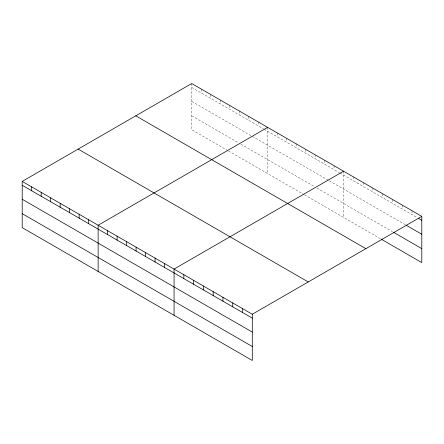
<?xml version="1.0" encoding="UTF-8"?>
<svg xmlns="http://www.w3.org/2000/svg" width="444" height="444" viewBox="0 0 444 444"><rect width="100%" height="100%" fill="white"/><g stroke="black" fill="none" stroke-linecap="round" stroke-linejoin="round"><path stroke-width="0.33" stroke-dasharray="2.22 1.67" d="M227.894 150.649L191.708 129.759L191.708 83.533M191.708 87.424L263.486 128.865M264.08 129.21L339.416 172.705M340.01 173.043L417.199 217.61M191.708 101.393L328.738 180.508M329.331 180.852L405.694 224.936M191.708 115.79L238.572 142.846M240.948 144.217L314.502 186.68M316.877 188.051L392.463 231.69M228.488 150.993L303.824 194.489M304.418 194.827L380.958 239.022M412.021 210.728L412.021 214.619M402.242 205.084L402.242 208.974M392.463 199.439L392.463 203.33M382.684 193.795L382.684 197.685M372.905 188.145L372.905 192.036M363.125 182.501L363.125 186.391M353.346 176.856L353.346 180.747M343.567 171.212L343.567 217.432M334.077 165.729L334.077 169.619M324.586 160.251L324.586 164.141M315.096 154.773L315.096 158.663M305.605 149.289L305.605 153.18M296.115 143.812L296.115 147.702M286.624 138.334L286.624 142.224M277.128 132.85L277.128 136.741M267.638 127.373L267.638 173.598M258.147 121.895L258.147 125.785M248.657 116.411L248.657 120.302M239.166 110.933L239.166 114.824M229.676 105.456L229.676 109.346M220.185 99.972L220.185 103.863M210.695 94.494L210.695 98.385M201.199 89.016L201.199 92.907"/><path stroke-width="0.67" d="M22.2 181.402L252.292 314.241L252.292 360.467L22.2 227.622L22.2 181.402L191.708 83.533L421.8 216.378L421.8 262.598L381.535 239.355M267.638 127.373L98.13 225.236L98.13 271.462M343.567 171.212L174.059 269.075L174.059 315.301M252.292 314.241L421.8 216.378M418.348 218.276L421.8 220.268M406.271 225.269L421.8 234.238M393.612 232.356L421.8 248.629M135.77 115.829L365.862 248.673M78.138 149.106L308.23 281.946M22.2 185.292L252.292 318.132M22.2 199.262L252.292 332.101M22.2 213.653L252.292 346.498M242.513 308.597L242.513 312.487M232.734 302.952L232.734 306.843M222.955 297.302L222.955 301.193M213.176 291.658L213.176 295.549M203.396 286.014L203.396 289.904M193.617 280.369L193.617 284.26M183.838 274.719L183.838 278.61M164.569 263.597L164.569 267.488M155.078 258.114L155.078 262.004M145.588 252.636L145.588 256.527M136.097 247.158L136.097 251.049M126.601 241.675L126.601 245.565M117.111 236.197L117.111 240.087M107.62 230.719L107.62 234.61M88.639 219.758L88.639 223.648M79.149 214.28L79.149 218.171M69.658 208.797L69.658 212.687M60.168 203.319L60.168 207.209M50.672 197.841L50.672 201.731M41.181 192.357L41.181 196.248M31.691 186.88L31.691 190.77"/></g></svg>
